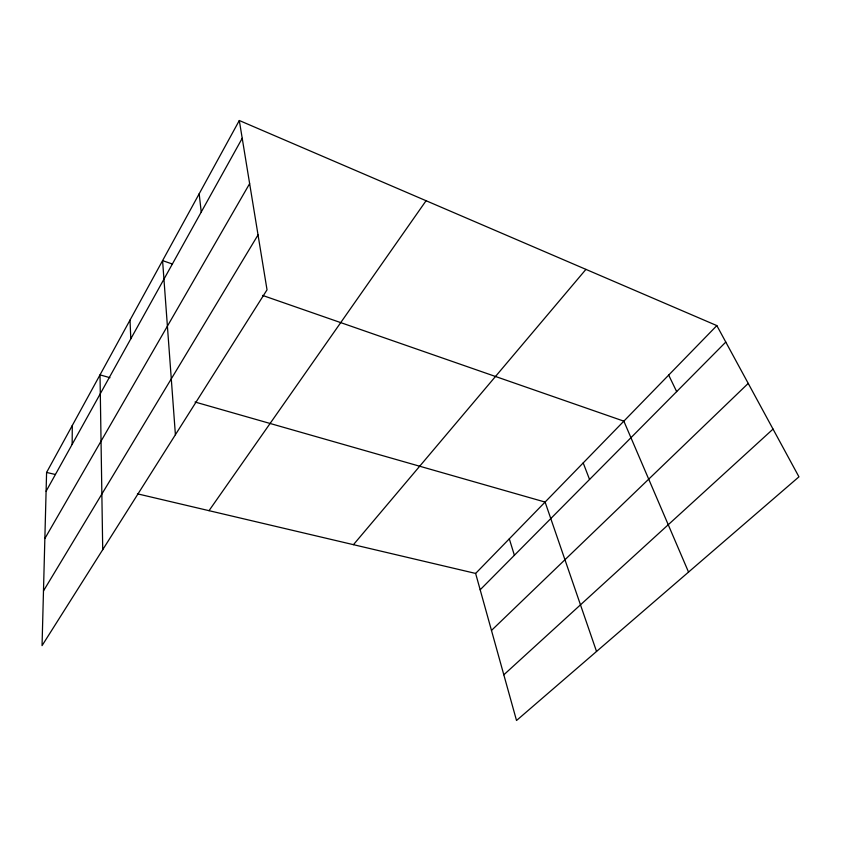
<?xml version="1.0" encoding="UTF-8"?>
<svg xmlns="http://www.w3.org/2000/svg" width="841" height="841" viewBox="0 0 841 841"><rect width="100%" height="100%" fill="white"/><g stroke="black" fill="none" stroke-linecap="round" stroke-linejoin="round"><path stroke-width="1.26" d="M72.158 444.353L72.294 425.504M239.307 120.505L46.591 472.432L42.05 645.636L267.028 289.83L239.307 120.505L716.847 325.604L798.95 476.826L516.521 720.495L475.628 573.436L716.847 325.604M46.097 491.26L242.219 138.292M44.857 538.545L249.64 183.622M43.49 590.897L258.04 234.912M209.02 510.676L426.082 200.726M353.441 544.674L585.935 269.383M480.169 589.783L725.783 342.077M491.48 630.435L748.227 383.401M503.812 674.808L773.037 429.099M46.591 472.432L55.443 474.513M137.44 493.825L475.628 573.436M109.982 377.714L100.016 374.865L102.718 549.688M195.028 402.019L545.094 502.066L596.532 651.46M172.447 264.053L162.576 260.615L175.401 434.744M262.529 295.401L623.854 421.152L688.537 572.08M668.69 375.086L676.658 391.622M583.202 462.918L589.552 479.475M509.31 538.839L514.387 555.281M199.17 193.787L201.241 212.037M130.019 320.085L130.797 338.818"/></g></svg>
